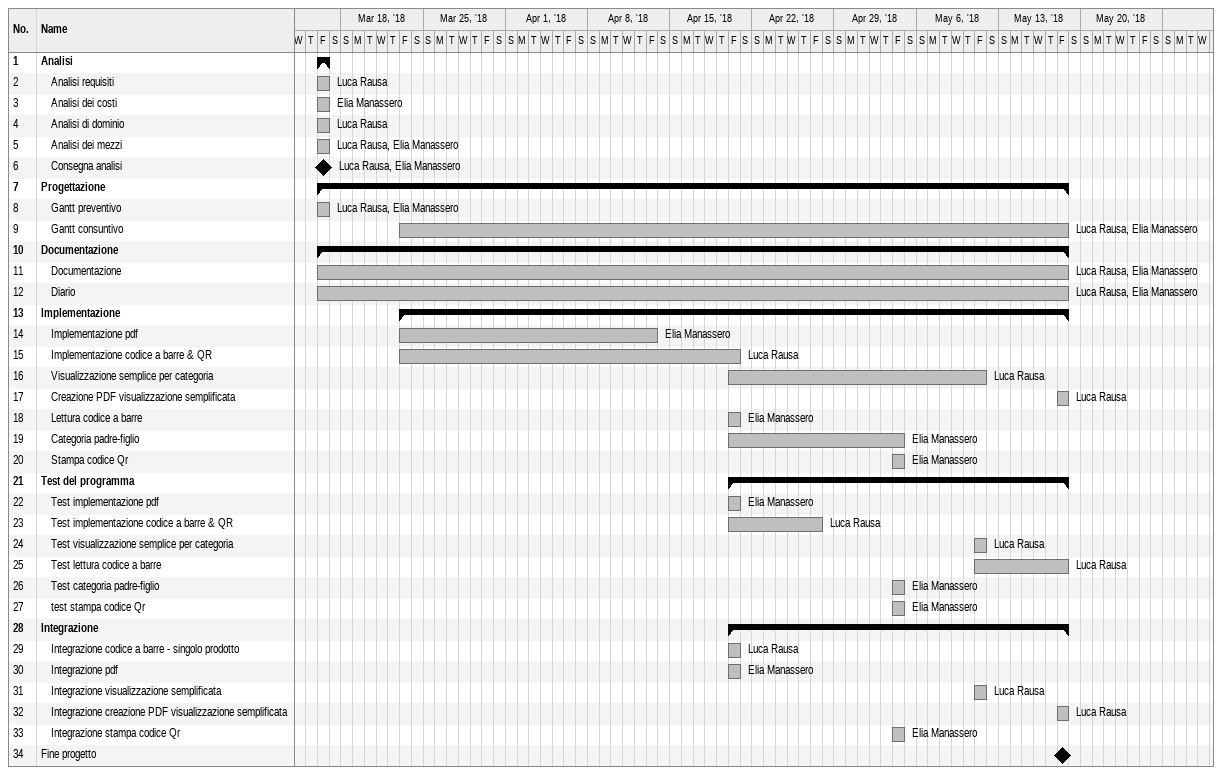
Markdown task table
| ID | Level | Task | Start | Finish | Resources |
|---|---|---|---|---|---|
| 1 | 1 | **Analisi** | 2018-03-16 | 2018-03-16 |  |
| 2 | 2 | Analisi requisiti | 2018-03-16 | 2018-03-16 | Luca Rausa |
| 3 | 2 | Analisi dei costi | 2018-03-16 | 2018-03-16 | Elia Manassero |
| 4 | 2 | Analisi di dominio | 2018-03-16 | 2018-03-16 | Luca Rausa |
| 5 | 2 | Analisi dei mezzi | 2018-03-16 | 2018-03-16 | Luca Rausa, Elia Manassero |
| 6 | 2 | Consegna analisi (milestone) | 2018-03-16 | 2018-03-16 | Luca Rausa, Elia Manassero |
| 7 | 1 | **Progettazione** | 2018-03-16 | 2018-05-18 |  |
| 8 | 2 | Gantt preventivo | 2018-03-16 | 2018-03-16 | Luca Rausa, Elia Manassero |
| 9 | 2 | Gantt consuntivo | 2018-03-23 | 2018-05-18 | Luca Rausa, Elia Manassero |
| 10 | 1 | **Documentazione** | 2018-03-16 | 2018-05-18 |  |
| 11 | 2 | Documentazione | 2018-03-16 | 2018-05-18 | Luca Rausa, Elia Manassero |
| 12 | 2 | Diario | 2018-03-16 | 2018-05-18 | Luca Rausa, Elia Manassero |
| 13 | 1 | **Implementazione** | 2018-03-23 | 2018-05-18 |  |
| 14 | 2 | Implementazione pdf | 2018-03-23 | 2018-04-13 | Elia Manassero |
| 15 | 2 | Implementazione codice a barre & QR | 2018-03-23 | 2018-04-20 | Luca Rausa |
| 16 | 2 | Visualizzazione semplice per categoria | 2018-04-20 | 2018-05-11 | Luca Rausa |
| 17 | 2 | Creazione PDF visualizzazione semplificata | 2018-05-18 | 2018-05-18 | Luca Rausa |
| 18 | 2 | Lettura codice a barre | 2018-04-20 | 2018-04-20 | Elia Manassero |
| 19 | 2 | Categoria padre-figlio | 2018-04-20 | 2018-05-04 | Elia Manassero |
| 20 | 2 | Stampa codice Qr | 2018-05-04 | 2018-05-04 | Elia Manassero |
| 21 | 1 | **Test del programma** | 2018-04-20 | 2018-05-18 |  |
| 22 | 2 | Test implementazione pdf | 2018-04-20 | 2018-04-20 | Elia Manassero |
| 23 | 2 | Test implementazione codice a barre & QR | 2018-04-20 | 2018-04-27 | Luca Rausa |
| 24 | 2 | Test visualizzazione semplice per categoria | 2018-05-11 | 2018-05-11 | Luca Rausa |
| 25 | 2 | Test lettura codice a barre | 2018-05-11 | 2018-05-18 | Luca Rausa |
| 26 | 2 | Test categoria padre-figlio | 2018-05-04 | 2018-05-04 | Elia Manassero |
| 27 | 2 | test stampa codice Qr | 2018-05-04 | 2018-05-04 | Elia Manassero |
| 28 | 1 | **Integrazione** | 2018-04-20 | 2018-05-18 |  |
| 29 | 2 | Integrazione codice a barre - singolo prodotto | 2018-04-20 | 2018-04-20 | Luca Rausa |
| 30 | 2 | Integrazione pdf | 2018-04-20 | 2018-04-20 | Elia Manassero |
| 31 | 2 | Integrazione visualizzazione semplificata | 2018-05-11 | 2018-05-11 | Luca Rausa |
| 32 | 2 | Integrazione creazione PDF visualizzazione semplificata | 2018-05-18 | 2018-05-18 | Luca Rausa |
| 33 | 2 | Integrazione stampa codice Qr | 2018-05-04 | 2018-05-04 | Elia Manassero |
| 34 | 1 | Fine progetto (milestone) | 2018-05-18 | 2018-05-18 |  |
